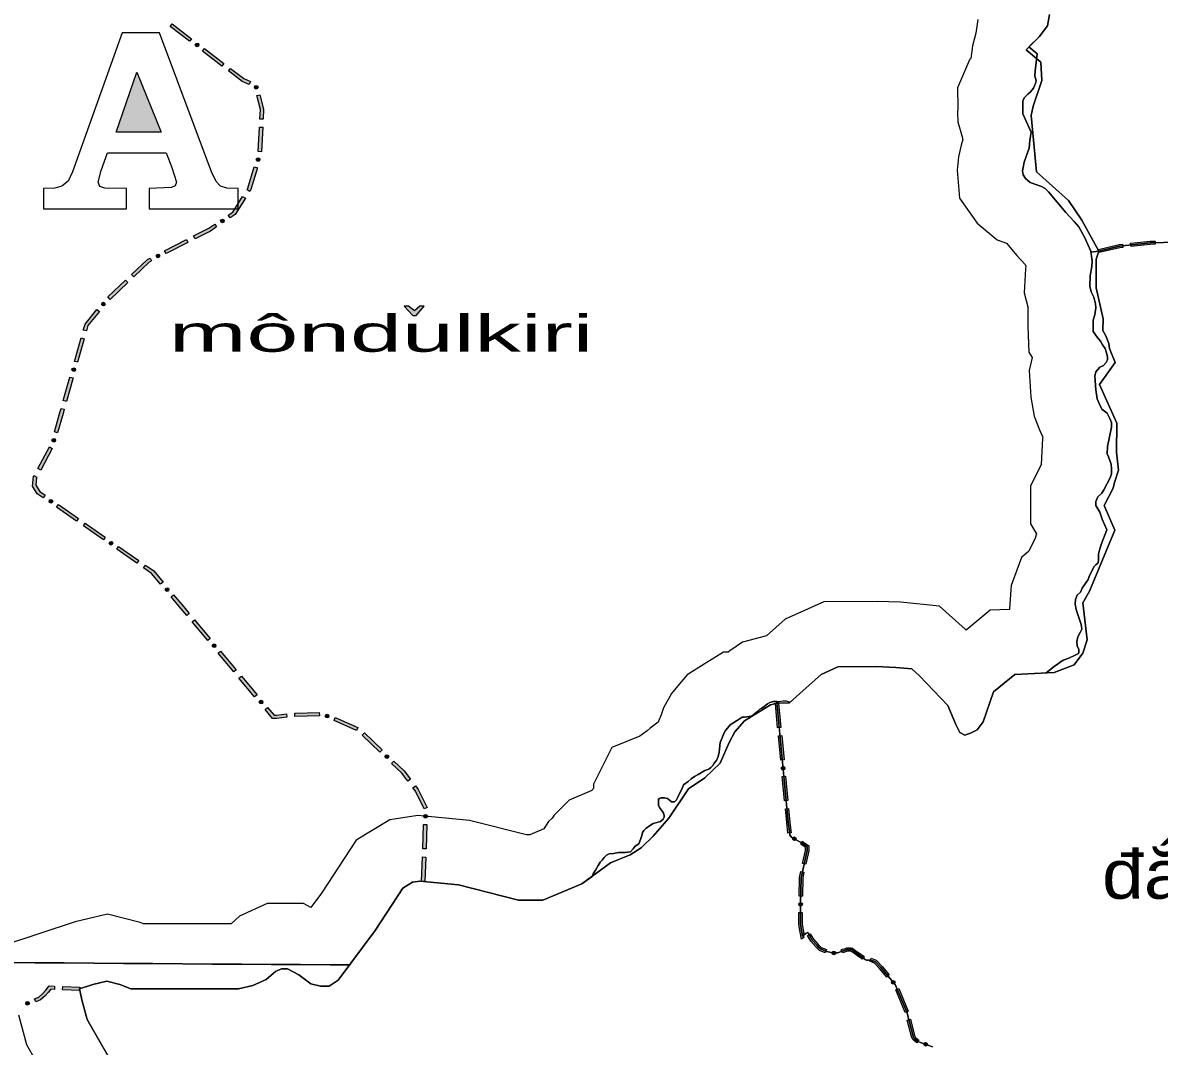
# Model space of a CAD drawing. Header units: metres. Extents: x -835890 to 1024355, y 79891 to 2211954.
# Drawn here: x -179112 to -39632, y 881149 to 1006776 of the extents above; entities that cross this region are included whole.
import ezdxf
from ezdxf.enums import TextEntityAlignment as Align

# ---------------------------------------------------------------- set-up
doc = ezdxf.new("R2010")
doc.units = ezdxf.units.M
doc.header["$LTSCALE"] = 2200
for name, color, linetype, lineweight in [('10', 7, 'Continuous', 13), ('13', 7, 'Continuous', 13), ('15', 7, 'Continuous', 13), ('18', 7, 'Continuous', 13), ('20', 7, 'Continuous', 13), ('35', 7, 'Continuous', 13), ('36', 7, 'Continuous', 13), ('37', 7, 'Continuous', 13)]:
    doc.layers.add(name, color=color, linetype=linetype, lineweight=lineweight)
doc.layers.add('3', color=7, linetype='Continuous')

msp = doc.modelspace()

# ---------------------------------------------------------------- hatches: boundary and pattern name
at = {"layer": '20'}
for points in [[(-162124, 993349), (-167632, 993349), (-165119, 1000694)], [(-130385, 971974), (-131043, 971401), (-131786, 971974), (-132306, 971974), (-131254, 970828), (-130836, 970828), (-129852, 971974)]]:
    msp.add_hatch(color=256, dxfattribs=at).paths.add_polyline_path(points)
at = {"layer": '37'}
for points in [[(-158633, 1004495), (-161019, 1006313), (-160776, 1006632), (-158391, 1004813)], [(-157896, 1004184, 1), (-157538, 1003911, 1)], [(-154657, 1001463), (-157043, 1003282), (-156800, 1003600), (-154414, 1001781)], [(-151338, 999183), (-152184, 999578), (-153862, 1000857), (-153619, 1001175), (-151976, 999922), (-151169, 999545)], [(-150506, 999074, 1), (-150393, 998638, 1)], [(-150004, 994957), (-149947, 996119), (-150392, 997838), (-150005, 997938), (-149545, 996160), (-149604, 994937)], [(-150200, 990962), (-150053, 993958), (-149653, 993939), (-149800, 990942)], [(-151581, 986280), (-151468, 986455), (-150701, 989080), (-150317, 988967), (-151100, 986288), (-151244, 986064)], [(-150165, 990199, 1), (-150291, 989767, 1)], [(-153888, 983169), (-153340, 983541), (-152121, 985439), (-151785, 985223), (-153048, 983256), (-153664, 982838)], [(-158139, 980604), (-156267, 981554), (-155543, 982045), (-155318, 981714), (-156063, 981209), (-157958, 980247)], [(-154417, 982568, 1), (-154789, 982315, 1)], [(-161706, 978794), (-159031, 980151), (-158850, 979795), (-161525, 978437)], [(-47089, 978945), (-44541, 979541), (-44137, 979587), (-44091, 979189), (-44473, 979146), (-46998, 978556)], [(-43143, 979700), (-40757, 979973), (-40139, 979983), (-40133, 979583), (-40731, 979574), (-43098, 979303)], [(-165768, 975869), (-163815, 977724), (-163490, 977889), (-163309, 977532), (-163582, 977394), (-165492, 975579)], [(-162307, 978265, 1), (-162708, 978061, 1)], [(-168668, 973113), (-166493, 975180), (-166217, 974890), (-168392, 972823)], [(-169074, 972418, 1), (-169358, 972069, 1)], [(-171675, 969061), (-171466, 969796), (-170002, 971594), (-169692, 971341), (-171104, 969607), (-171290, 968952)], [(-172768, 965214), (-171948, 968099), (-171564, 967990), (-172383, 965104)], [(-172788, 964413, 1), (-172911, 963981, 1)], [(-174135, 960404), (-173315, 963290), (-172930, 963180), (-173750, 960295)], [(-175227, 956556), (-174555, 958926), (-174408, 959442), (-174023, 959333), (-174170, 958817), (-174842, 956447)], [(-175246, 955756, 1), (-175369, 955323, 1)], [(-177259, 952064), (-175833, 954703), (-175481, 954513), (-176907, 951874)], [(-176594, 948455), (-177322, 948963), (-177910, 949905), (-177793, 951074), (-177734, 951184), (-177382, 950994), (-177403, 950955), (-177499, 950001), (-177026, 949244), (-176365, 948783)], [(-175844, 948176, 1), (-175475, 947918, 1)], [(-172493, 945595), (-174953, 947311), (-174725, 947639), (-172264, 945923)], [(-169212, 943306), (-171673, 945023), (-171444, 945351), (-168983, 943635)], [(-168462, 943027, 1), (-168093, 942770, 1)], [(-165111, 940446), (-167572, 942162), (-167343, 942490), (-164882, 940774)], [(-162185, 937849), (-163304, 939186), (-164291, 939874), (-164062, 940202), (-163032, 939484), (-161878, 938106)], [(-161534, 937383, 1), (-161245, 937038, 1)], [(-158977, 934014), (-159661, 934835), (-160901, 936315), (-160594, 936572), (-159354, 935092), (-158669, 934270)], [(-156416, 930941), (-158337, 933246), (-158029, 933502), (-156109, 931197)], [(-155766, 930474, 1), (-155478, 930128, 1)], [(-153215, 927100), (-155136, 929405), (-154828, 929661), (-152908, 927356)], [(-150654, 924027), (-152575, 926332), (-152268, 926588), (-150347, 924283)], [(-150005, 923560, 1), (-149717, 923214, 1)], [(-146685, 921550), (-147930, 921394), (-148460, 921394), (-149374, 922491), (-149067, 922747), (-148273, 921794), (-147954, 921794), (-146735, 921947)], [(-142709, 921704), (-145708, 921621), (-145719, 922021), (-142720, 922104)], [(-86351, 923264), (-86066, 920278), (-86464, 920240), (-86749, 923226)], [(-141969, 921747, 1), (-141546, 921593, 1)], [(-138161, 919915), (-140909, 921117), (-140749, 921484), (-138000, 920281)], [(-135288, 917252), (-137451, 919331), (-137174, 919619), (-135011, 917541)], [(-85971, 919282), (-85686, 916296), (-86084, 916258), (-86369, 919245)], [(-134591, 916859, 1), (-134266, 916548, 1)], [(-131848, 913682), (-132600, 914670), (-133846, 915867), (-133569, 916155), (-132301, 914937), (-131530, 913925)], [(-85769, 915058, 1), (-85812, 915506, 1)], [(-85496, 914305), (-85212, 911319), (-85610, 911281), (-85895, 914267)], [(-129855, 910281), (-130924, 912470), (-131242, 912887), (-130924, 913129), (-130582, 912681), (-129495, 910456)], [(-129664, 909602, 1), (-129680, 909152, 1)], [(-85117, 910323), (-84958, 908664), (-84800, 907345), (-85197, 907297), (-85356, 908621), (-85515, 910285)], [(-130016, 905387), (-129908, 908385), (-129508, 908371), (-129616, 905373)], [(-84221, 906504, 1), (-84616, 906721, 1)], [(-83446, 906305), (-83277, 906212), (-82651, 905742), (-82651, 905152), (-83017, 903486), (-83408, 903572), (-83051, 905196), (-83051, 905542), (-83494, 905875), (-83639, 905955)], [(-130160, 901390), (-130052, 904388), (-129652, 904373), (-129760, 901375)], [(-83232, 902510), (-83387, 901805), (-83433, 899566), (-83833, 899575), (-83786, 901853), (-83622, 902596)], [(-83653, 898346, 1), (-83653, 898796, 1)], [(-83453, 897571), (-83453, 896159), (-83339, 895442), (-83267, 895028), (-83485, 894846), (-83229, 894539), (-83542, 894278), (-83734, 895377), (-83853, 896127), (-83853, 897571)], [(-82458, 894957), (-82055, 894295), (-81482, 893633), (-81288, 893417), (-81121, 893268), (-80466, 893007), (-80614, 892635), (-81334, 892922), (-81571, 893133), (-81782, 893368), (-82379, 894058), (-82800, 894750)], [(-79342, 892626, 1), (-79791, 892605, 1)], [(-78664, 892989), (-78492, 893052), (-78130, 893165), (-77971, 893218), (-77469, 893244), (-77279, 893205), (-77045, 892997), (-76257, 892452), (-75882, 892193), (-75828, 892139), (-76111, 891856), (-76139, 891885), (-76484, 892123), (-77293, 892682), (-77464, 892835), (-77498, 892842), (-77896, 892822), (-78007, 892785), (-78364, 892673), (-78527, 892613)], [(-75008, 891957), (-74360, 891697), (-73657, 890959), (-72767, 889901), (-73073, 889644), (-73956, 890692), (-74590, 891358), (-75157, 891585)], [(-177653, 886989), (-177144, 887189), (-176696, 887573), (-176263, 888041), (-175861, 888565), (-175197, 888535), (-175216, 888135), (-175671, 888156), (-175957, 887783), (-176418, 887285), (-176934, 886841), (-177507, 886617)], [(-174198, 888489), (-172120, 888393), (-172138, 887993), (-174217, 888089)], [(-72132, 888835, 1), (-72421, 889179, 1)], [(-71608, 888222), (-70447, 885456), (-70816, 885301), (-71977, 888067)], [(-178301, 886519, 1), (-178720, 886355, 1)], [(-70182, 884463), (-69655, 882470), (-69548, 882229), (-69120, 881893), (-69368, 881578), (-69873, 881976), (-70034, 882337), (-70569, 884360)], [(-68091, 881321, 1), (-68515, 881473, 1)]]:
    msp.add_hatch(color=256, dxfattribs=at).paths.add_polyline_path(points)

# ---------------------------------------------------------------- linework, layer by layer
at = {"layer": '10'}
for points in [[(-86581, 923479), (-86958, 923479), (-87424, 923355), (-87719, 923159), (-88112, 922863), (-88406, 922666), (-88652, 922519), (-89044, 922174), (-89388, 921879), (-89682, 921682), (-90272, 921583), (-90517, 921534), (-90811, 921534), (-91204, 921288), (-92284, 920599), (-92628, 920205), (-92873, 919910), (-93119, 919466), (-93266, 919023), (-93511, 918433), (-93585, 917670), (-93634, 917227), (-93781, 916734), (-93978, 916242), (-94272, 915897), (-94419, 915602), (-94665, 915356), (-94910, 915159), (-95401, 915011), (-95794, 914765), (-96236, 914519), (-96677, 914273), (-97070, 913978), (-97463, 913633), (-98003, 913239), (-98199, 912796), (-98665, 911836)], [(-75097, 891777), (-75336, 891701), (-75561, 891701), (-75718, 891791), (-75853, 891881), (-76011, 892039), (-76371, 892287), (-77169, 892840), (-77371, 893020), (-77484, 893043), (-77933, 893020), (-78068, 892975), (-78428, 892862), (-78675, 892772), (-78878, 892682), (-79125, 892637), (-79597, 892614), (-79867, 892637), (-80069, 892682), (-80474, 892795), (-81227, 893095), (-81430, 893275), (-81632, 893501), (-82217, 894176), (-82779, 895100), (-83004, 894988), (-83404, 894653), (-83536, 895410), (-83653, 896143), (-83653, 898618), (-83586, 901829), (-82851, 905174), (-82851, 905642), (-83386, 906044), (-84723, 906780), (-84990, 907047), (-84990, 907248), (-85157, 908642), (-86581, 923479)], [(-98665, 911836), (-98764, 911639), (-98862, 911393), (-99107, 911147), (-99500, 911147), (-99794, 911393), (-99991, 911541), (-100334, 911639), (-100531, 911639), (-100776, 911639), (-101022, 911541), (-101071, 911442), (-101071, 911048), (-101071, 910753), (-101022, 910556), (-100972, 910458), (-100727, 910113), (-100580, 909965), (-100482, 909769), (-100383, 909473), (-100383, 909276), (-100531, 909030), (-100825, 908735), (-101120, 908636), (-101758, 908489), (-102200, 908193), (-102641, 907898), (-102887, 907652), (-103034, 907406), (-103132, 907012), (-103280, 906519), (-103500, 906003), (-103942, 905707), (-104188, 905363), (-104531, 905018), (-105169, 904920), (-106004, 904920), (-106593, 904821), (-107133, 904772), (-107476, 904624), (-107771, 904329), (-108016, 903984), (-108262, 903738), (-108507, 903344), (-108802, 902754), (-109096, 902310), (-109239, 902001)], [(-109239, 902001), (-110478, 901102), (-115290, 899096), (-118264, 899096), (-125649, 900957), (-130394, 901425), (-131262, 901292), (-132465, 900556), (-135874, 895344), (-139019, 891134), (-140418, 889262), (-141487, 888527), (-142557, 888527), (-143760, 888794), (-145230, 889930), (-146633, 890666), (-147368, 890666), (-148104, 890331), (-149240, 889329), (-150877, 888594), (-152615, 888193), (-159164, 888193), (-163575, 888193), (-165847, 888193), (-167184, 888727), (-168787, 889128), (-170525, 888727), (-172129, 888193), (-171862, 886856), (-171193, 884450), (-167317, 877634)], [(-67471, 881099), (-69243, 881734), (-69711, 882102), (-69844, 882404), (-70630, 885376), (-72034, 888719), (-73806, 890826), (-74475, 891528), (-75097, 891777)]]:
    msp.add_lwpolyline(points, dxfattribs=at)
at = {"layer": '13'}
msp.add_line((-73806, 890826), (-72034, 888719), dxfattribs=at)
for points in [[(-37466, 979827), (-40744, 979773), (-44507, 979343), (-47043, 978750)], [(-48031, 978631), (-47867, 977561), (-47913, 976872), (-48096, 975726)], [(-47379, 974221), (-47379, 977744), (-47043, 978750), (-48031, 978631)], [(-47043, 978750), (-47379, 977744), (-47379, 974221), (-46506, 970430), (-46540, 968988)], [(-48096, 975726), (-48164, 974441), (-47981, 973753)], [(-47981, 973753), (-47661, 973111), (-47478, 972285), (-47432, 971781)], [(-45742, 966787), (-45802, 967411), (-46171, 968350), (-46540, 968988), (-46506, 970430), (-47379, 974221)], [(-47432, 971781), (-47524, 970909), (-47753, 970267)], [(-47753, 970267), (-47753, 969625), (-47730, 968891), (-47272, 968203), (-46861, 967698), (-46586, 967239), (-46266, 966781), (-46129, 966368), (-45991, 965771), (-45991, 965404), (-46129, 965083)], [(-46540, 968988), (-46171, 968350), (-45802, 967411), (-45742, 966787), (-45030, 965063), (-46956, 962379), (-44829, 957615)], [(-44639, 951872), (-44896, 954059), (-44829, 957615), (-46956, 962379), (-45030, 965063), (-45742, 966787)], [(-46906, 964487), (-47410, 963937), (-47547, 963386), (-47432, 961735), (-47249, 960634), (-46975, 959946), (-46700, 959349)], [(-46129, 965083), (-46495, 964716), (-46906, 964487)], [(-46700, 959349), (-46014, 958845), (-45694, 958203), (-45511, 957698), (-45511, 957147), (-45991, 954762), (-46037, 953845), (-45854, 953478)], [(-44829, 957615), (-44896, 954059), (-44639, 951872), (-45107, 950334), (-45307, 949665), (-46406, 947517), (-45067, 944513)], [(-45854, 953478), (-45534, 952606), (-45488, 952010), (-45488, 951413), (-45671, 950909), (-46426, 949441), (-46700, 949028), (-47158, 948569), (-47432, 948019), (-47432, 947514), (-46929, 946689), (-46623, 945845), (-46060, 944533), (-46769, 942744), (-46952, 942056)], [(-52547, 927010), (-50066, 927972), (-48995, 929387), (-48489, 931050), (-48994, 935582), (-48211, 936992), (-45067, 944513), (-46406, 947517), (-45307, 949665), (-45107, 950334), (-44639, 951872)], [(-45067, 944513), (-48211, 936992), (-48994, 935582), (-48489, 931050), (-48995, 929387), (-50066, 927972), (-52547, 927010), (-57373, 926790)], [(-46952, 942056), (-47089, 941551), (-47089, 940909), (-47135, 940496)], [(-47135, 940496), (-47410, 940221), (-47638, 940037), (-48187, 938936), (-48370, 938432), (-49079, 937377), (-49308, 936872), (-49720, 936505)], [(-49720, 936505), (-49903, 936000), (-49949, 935404), (-49811, 934762)], [(-49811, 934762), (-49674, 934257), (-49217, 932927)], [(-49217, 932927), (-49171, 932652), (-49148, 932331), (-49331, 931918), (-49606, 931413)], [(-49606, 931413), (-49743, 930817), (-49697, 930312), (-49514, 929854)], [(-50017, 929120), (-50749, 928799), (-51436, 928523), (-52534, 927743), (-53530, 926965), (-52547, 927010)], [(-49514, 929854), (-49514, 929487), (-49560, 929349), (-50017, 929120)], [(-74385, 927757), (-79063, 927727), (-81135, 926790), (-83742, 924449), (-84933, 923383)], [(-65594, 922978), (-68212, 925711), (-69051, 926617), (-69990, 927455), (-71969, 927657), (-74385, 927757)], [(-57373, 926790), (-59979, 924650), (-61249, 920971), (-61985, 919968)], [(-84933, 923383), (-85012, 923312), (-86550, 923245), (-85157, 908642), (-84990, 907248), (-84990, 907047)], [(-61985, 919968), (-62720, 919634), (-63509, 919322), (-64111, 919656), (-64592, 920637), (-65594, 922978)], [(-84990, 907047), (-84723, 906780), (-83386, 906044)], [(-83386, 906044), (-82851, 905642), (-82851, 905174), (-83586, 901829)], [(-83586, 901829), (-83653, 898618), (-83653, 896143), (-83536, 895410), (-83404, 894653), (-83004, 894988)], [(-83004, 894988), (-82779, 895100), (-82217, 894176)], [(-82217, 894176), (-81632, 893501), (-81430, 893275), (-81227, 893095), (-80474, 892795), (-80069, 892682), (-79867, 892637), (-79597, 892614), (-79125, 892637), (-78878, 892682), (-78675, 892772)], [(-78675, 892772), (-78428, 892862), (-78068, 892975), (-77933, 893020)], [(-77933, 893020), (-77484, 893043), (-77371, 893020), (-77169, 892840)], [(-77169, 892840), (-76371, 892287), (-76011, 892039), (-75853, 891881)], [(-75853, 891881), (-75718, 891791), (-75561, 891701), (-75336, 891701), (-75097, 891777), (-74475, 891528), (-73806, 890826)], [(-72034, 888719), (-70630, 885376), (-69844, 882404), (-69711, 882102), (-69243, 881734), (-67471, 881099)]]:
    msp.add_lwpolyline(points, dxfattribs=at)
at = {"layer": '15'}
msp.add_line((-48031, 978631), (-47043, 978750), dxfattribs=at)
for points in [[(-53095, 1007788), (-53362, 1006383), (-54365, 1005046), (-55648, 1003798), (-54607, 1002939), (-54872, 1000864), (-54914, 1000266), (-54742, 999661), (-54828, 999316), (-55048, 998745), (-55449, 998299), (-55753, 997994), (-56198, 997565), (-56378, 997151), (-56370, 996361), (-56378, 995605), (-55345, 993360), (-55431, 992842), (-55517, 992324), (-55603, 991375), (-55942, 990484), (-56217, 989659), (-56354, 989017), (-56400, 988604), (-56354, 988100), (-56034, 987642), (-55484, 987183), (-54066, 986679), (-53654, 986450), (-53243, 986037), (-51092, 983470), (-50086, 982370), (-49491, 981728), (-48782, 980359), (-48050, 978753), (-48031, 978631)], [(-47043, 978750), (-44507, 979343), (-40744, 979773), (-37466, 979827)]]:
    msp.add_lwpolyline(points, dxfattribs=at)
at = {"layer": '18'}
for points in [[(-53095, 1007788), (-53362, 1006383), (-54365, 1005046), (-55987, 1003468), (-54166, 1001920), (-54059, 999669), (-55111, 996535), (-55357, 995369), (-54692, 988479), (-50767, 984957), (-49123, 982541), (-47043, 978750), (-47379, 977744), (-47379, 974221), (-46506, 970430), (-46540, 968988), (-46171, 968350), (-45802, 967411), (-45742, 966787), (-45030, 965063), (-46956, 962379), (-44829, 957615), (-44896, 954059), (-44639, 951872), (-45107, 950334), (-45307, 949665), (-46406, 947517), (-45067, 944513), (-48211, 936992), (-48994, 935582), (-48489, 931050), (-48995, 929387), (-50066, 927972), (-52547, 927010), (-57373, 926790), (-59979, 924650), (-61249, 920971), (-61985, 919968), (-62720, 919634), (-63509, 919322), (-64111, 919656), (-64592, 920637), (-65594, 922978), (-68212, 925711), (-69051, 926617), (-69990, 927455), (-71969, 927657), (-74385, 927757), (-79063, 927727), (-81135, 926790), (-83742, 924449), (-85012, 923312), (-86550, 923245), (-87352, 923045), (-90527, 921094), (-91730, 919758), (-92398, 918421), (-93535, 915881), (-95406, 914076), (-97412, 912739), (-99818, 909130), (-101757, 906924), (-103227, 905520), (-104564, 904651), (-106970, 903648), (-110478, 901102), (-115290, 899096), (-118264, 899096), (-125649, 900957), (-130394, 901425), (-131262, 901292), (-132465, 900556), (-135874, 895344), (-139019, 891134), (-140019, 891141), (-141383, 891149), (-145008, 891172), (-148633, 891196), (-152259, 891220), (-155884, 891245), (-159509, 891270), (-163134, 891296), (-166759, 891322), (-170384, 891349), (-174009, 891377), (-177634, 891405), (-181260, 891434)], [(-181260, 891434), (-177634, 891405), (-174009, 891377), (-170384, 891349), (-166759, 891322), (-163134, 891296), (-159509, 891270), (-155884, 891245), (-152259, 891220), (-148633, 891196), (-145008, 891172), (-141383, 891149), (-140019, 891141), (-139019, 891134), (-140418, 889262), (-141487, 888527), (-142557, 888527), (-143760, 888794), (-145230, 889930), (-146633, 890666), (-147368, 890666), (-148104, 890331), (-149240, 889329), (-150877, 888594), (-152615, 888193), (-159164, 888193), (-163575, 888193), (-165847, 888193), (-167184, 888727), (-168787, 889128), (-170525, 888727), (-172129, 888193), (-171862, 886856), (-171193, 884450), (-167317, 877634)]]:
    msp.add_lwpolyline(points, dxfattribs=at)
at = {"layer": '20'}
for points in [[(-176558, 983943), (-166376, 983943), (-166376, 986413), (-169033, 986469), (-169648, 986675), (-169854, 987199), (-169480, 988630), (-168710, 990796), (-161520, 990796), (-160803, 989023), (-160231, 987223), (-160386, 986774), (-160854, 986552), (-163587, 986413), (-163587, 983943), (-152661, 983943), (-152661, 986413), (-154044, 986483), (-154846, 986699), (-155375, 987285), (-155931, 988493), (-162322, 1005537), (-166905, 1005537), (-173009, 988493), (-173552, 987341), (-174298, 986699), (-175170, 986483), (-176558, 986413)], [(-162124, 993349), (-167632, 993349), (-165119, 1000694)], [(-130385, 971974), (-131043, 971401), (-131786, 971974), (-132306, 971974), (-131254, 970828), (-130836, 970828), (-129852, 971974)]]:
    msp.add_lwpolyline(points, close=True, dxfattribs=at)
at = {"layer": '35'}
for points in [[(-61878, 1007181), (-62157, 1005507), (-62543, 1003950), (-62745, 1002366), (-62901, 1002216), (-64395, 998774), (-64370, 996362), (-64377, 995688), (-64333, 994627), (-63887, 993065), (-63725, 992433), (-63947, 991764)], [(-47158, 948569), (-46700, 949028), (-46426, 949441), (-45671, 950909), (-45488, 951413), (-45488, 952010), (-45534, 952606), (-45854, 953478), (-46037, 953845), (-45991, 954762), (-45511, 957147), (-45511, 957698), (-45694, 958203), (-46014, 958845), (-46700, 959349), (-46975, 959946), (-47249, 960634), (-47432, 961735), (-47547, 963386), (-47410, 963937), (-46906, 964487), (-46495, 964716), (-46129, 965083), (-45991, 965404), (-45991, 965771), (-46129, 966368), (-46266, 966781), (-46586, 967239), (-46861, 967698), (-47272, 968203), (-47730, 968891), (-47753, 969625), (-47753, 970267), (-47524, 970909), (-47432, 971781), (-47478, 972285), (-47661, 973111), (-47981, 973753), (-48164, 974441), (-48096, 975726), (-47913, 976872), (-47867, 977561), (-48050, 978753), (-48782, 980359), (-49491, 981728), (-50086, 982370), (-51092, 983470), (-53243, 986037), (-53654, 986450), (-54066, 986679), (-55484, 987183), (-56034, 987642), (-56354, 988100), (-56400, 988604), (-56354, 989017), (-56217, 989659), (-55942, 990484), (-55603, 991375), (-55517, 992324), (-55431, 992842), (-55345, 993360), (-56378, 995605), (-56370, 996361), (-56378, 997151), (-56198, 997565), (-55753, 997994), (-55449, 998299), (-55048, 998745), (-54828, 999316), (-54742, 999661), (-54914, 1000266), (-54872, 1000864), (-54607, 1002939), (-55648, 1003798), (-54365, 1005046), (-53362, 1006383), (-53095, 1007788)], [(-63947, 991764), (-64261, 990298), (-64440, 988685), (-64129, 985261), (-61980, 982185), (-59513, 980125), (-58392, 979727), (-57113, 978199), (-56099, 977090), (-56007, 976914), (-56062, 976572), (-56220, 973606), (-55723, 971734), (-55753, 971649), (-55753, 969500), (-55655, 966361), (-55215, 965699), (-55615, 964095), (-55387, 960800), (-55000, 958471), (-54329, 956789), (-53922, 955905), (-53952, 955757), (-54111, 952552), (-55432, 949903), (-55432, 945268), (-54697, 944062), (-54848, 943505), (-55551, 942095), (-55557, 942081), (-55660, 941927), (-56552, 941133), (-57796, 937701), (-58014, 934863), (-57994, 934770), (-60393, 934661), (-63349, 932234), (-63439, 932331), (-66598, 935152), (-71398, 935640), (-74244, 935758), (-80812, 935716), (-85559, 933570), (-87843, 931519), (-90759, 930749), (-92350, 929686), (-92552, 929534), (-93111, 929534), (-95480, 928049), (-97557, 926724), (-98719, 925392), (-99507, 924444), (-100476, 922694), (-100765, 921823), (-101137, 920929), (-102120, 920190), (-102468, 919884), (-103394, 919209), (-106824, 917833), (-109071, 913326), (-109071, 912780), (-109247, 912604), (-109273, 912560), (-112052, 911365), (-113903, 909509), (-114149, 909164), (-114570, 908742), (-115141, 907825), (-116891, 907096), (-117271, 907096), (-124271, 908860), (-130613, 909486), (-134065, 908955), (-138175, 906443), (-142432, 899932), (-143740, 898181), (-144665, 898666), (-149101, 898666), (-152501, 897120), (-153552, 896193), (-159164, 896193), (-163575, 896193), (-164306, 896193), (-164717, 896357), (-168713, 897356), (-172694, 896437), (-181359, 893549)], [(-99991, 911541), (-99794, 911393), (-99500, 911147), (-99107, 911147), (-98862, 911393), (-98764, 911639), (-98665, 911836), (-98199, 912796), (-98003, 913239), (-97463, 913633), (-97070, 913978), (-96677, 914273), (-96236, 914519), (-95794, 914765), (-95401, 915011), (-94910, 915159), (-94665, 915356), (-94419, 915602), (-94272, 915897), (-93978, 916242), (-93781, 916734), (-93634, 917227), (-93585, 917670), (-93511, 918433), (-93266, 919023), (-93119, 919466), (-92873, 919910), (-92628, 920205), (-92284, 920599), (-91204, 921288), (-90811, 921534), (-90517, 921534), (-90272, 921583), (-89682, 921682), (-89388, 921879), (-89044, 922174), (-88652, 922519), (-88406, 922666), (-88112, 922863), (-87719, 923159), (-87424, 923355), (-86958, 923479), (-86369, 923479), (-85780, 923528), (-85436, 923528), (-84933, 923383), (-83742, 924449), (-81135, 926790), (-79063, 927727), (-74385, 927757), (-71969, 927657), (-69990, 927455), (-69051, 926617), (-68212, 925711), (-65594, 922978), (-64592, 920637), (-64111, 919656), (-63509, 919322), (-62720, 919634), (-61985, 919968), (-61249, 920971), (-59979, 924650), (-57373, 926790), (-53530, 926965), (-52534, 927743), (-51436, 928523), (-50749, 928799), (-50017, 929120), (-49560, 929349), (-49514, 929487), (-49514, 929854), (-49697, 930312), (-49743, 930817), (-49606, 931413), (-49331, 931918), (-49148, 932331), (-49171, 932652), (-49217, 932927), (-49674, 934257), (-49811, 934762), (-49949, 935404), (-49903, 936000), (-49720, 936505), (-49308, 936872), (-49079, 937377), (-48370, 938432), (-48187, 938936), (-47638, 940037), (-47410, 940221), (-47135, 940496), (-47089, 940909), (-47089, 941551), (-46952, 942056), (-46769, 942744), (-46060, 944533), (-46623, 945845), (-46623, 945845), (-46929, 946689), (-47432, 947514), (-47432, 948019), (-47158, 948569)], [(-167317, 877634), (-171193, 884450), (-171862, 886856), (-172129, 888193), (-170525, 888727), (-168787, 889128), (-167184, 888727), (-165847, 888193), (-163575, 888193), (-159164, 888193), (-152615, 888193), (-150877, 888594), (-149240, 889329), (-148104, 890331), (-147368, 890666), (-146633, 890666), (-145230, 889930), (-143760, 888794), (-142557, 888527), (-141487, 888527), (-140418, 889262), (-135874, 895344), (-132465, 900556), (-131262, 901292), (-130394, 901425), (-125649, 900957), (-118264, 899096), (-115290, 899096), (-110478, 901102), (-109239, 902001), (-109096, 902310), (-108802, 902754), (-108507, 903344), (-108262, 903738), (-108016, 903984), (-107771, 904329), (-107476, 904624), (-107133, 904772), (-106593, 904821), (-106004, 904920), (-105169, 904920), (-104531, 905018), (-104188, 905363), (-103942, 905707), (-103500, 906003), (-103280, 906519), (-103132, 907012), (-103034, 907406), (-102887, 907652), (-102641, 907898), (-102200, 908193), (-101758, 908489), (-101120, 908636), (-100825, 908735), (-100531, 909030), (-100383, 909276), (-100383, 909473), (-100482, 909769), (-100580, 909965), (-100727, 910113), (-100972, 910458), (-101022, 910556), (-101071, 910753), (-101071, 911048), (-101071, 911442), (-101022, 911541), (-100776, 911639), (-100531, 911639), (-100334, 911639), (-99991, 911541)], [(-179649, 884999), (-178637, 881356), (-177525, 879401)]]:
    msp.add_lwpolyline(points, dxfattribs=at)
at = {"layer": '36'}
for points in [[(-110478, 901102), (-106970, 903648), (-104564, 904651), (-103227, 905520), (-101757, 906924), (-99818, 909130), (-97412, 912739), (-95406, 914076), (-93535, 915881), (-92398, 918421), (-91730, 919758), (-90527, 921094), (-87352, 923045), (-86550, 923245), (-85012, 923312), (-83742, 924449), (-81135, 926790), (-79063, 927727), (-74385, 927757), (-71969, 927657), (-69990, 927455), (-69051, 926617), (-68212, 925711), (-65594, 922978), (-64592, 920637), (-64111, 919656), (-63509, 919322), (-62720, 919634), (-61985, 919968), (-61249, 920971), (-59979, 924650), (-57373, 926790), (-52547, 927010), (-50066, 927972), (-48995, 929387), (-48489, 931050), (-48994, 935582), (-48211, 936992), (-45067, 944513), (-46406, 947517), (-45307, 949665), (-45107, 950334), (-44639, 951872), (-44896, 954059), (-44829, 957615), (-46956, 962379), (-45030, 965063), (-45742, 966787), (-45802, 967411), (-46171, 968350), (-46540, 968988), (-46506, 970430), (-47379, 974221), (-47379, 977744), (-47043, 978750), (-49123, 982541), (-50767, 984957), (-54692, 988479), (-55357, 995369), (-55111, 996535), (-54059, 999669), (-54166, 1001920), (-55987, 1003468), (-54365, 1005046), (-53362, 1006383), (-53095, 1007788)], [(-83742, 924449), (-81135, 926790), (-79063, 927727), (-74385, 927757), (-71969, 927657), (-69990, 927455), (-69051, 926617), (-68212, 925711), (-65594, 922978), (-64592, 920637), (-64111, 919656), (-63509, 919322), (-62720, 919634), (-61985, 919968), (-61249, 920971), (-59979, 924650), (-57373, 926790), (-52547, 927010)], [(-110478, 901102), (-115290, 899096), (-118264, 899096), (-125649, 900957), (-130394, 901425), (-131262, 901292), (-132465, 900556), (-135874, 895344), (-140418, 889262), (-141487, 888527), (-142557, 888527), (-143760, 888794), (-145230, 889930), (-146633, 890666), (-147368, 890666), (-148104, 890331), (-149240, 889329), (-150877, 888594), (-152615, 888193), (-159164, 888193), (-163575, 888193), (-165847, 888193), (-167184, 888727), (-168787, 889128), (-170525, 888727), (-172129, 888193), (-171862, 886856), (-171193, 884450), (-167317, 877634)]]:
    msp.add_lwpolyline(points, dxfattribs=at)
at = {"layer": '37'}
for points in [[(-158633, 1004495), (-161019, 1006313), (-160776, 1006632), (-158391, 1004813)], [(-154657, 1001463), (-157043, 1003282), (-156800, 1003600), (-154414, 1001781)], [(-151338, 999183), (-152184, 999578), (-153862, 1000857), (-153619, 1001175), (-151976, 999922), (-151169, 999545)], [(-150004, 994957), (-149947, 996119), (-150392, 997838), (-150005, 997938), (-149545, 996160), (-149604, 994937)], [(-150200, 990962), (-150053, 993958), (-149653, 993939), (-149800, 990942)], [(-151581, 986280), (-151468, 986455), (-150701, 989080), (-150317, 988967), (-151100, 986288), (-151244, 986064)], [(-153888, 983169), (-153340, 983541), (-152121, 985439), (-151785, 985223), (-153048, 983256), (-153664, 982838)], [(-158139, 980604), (-156267, 981554), (-155543, 982045), (-155318, 981714), (-156063, 981209), (-157958, 980247)], [(-161706, 978794), (-159031, 980151), (-158850, 979795), (-161525, 978437)], [(-47089, 978945), (-44541, 979541), (-44137, 979587), (-44091, 979189), (-44473, 979146), (-46998, 978556)], [(-43143, 979700), (-40757, 979973), (-40139, 979983), (-40133, 979583), (-40731, 979574), (-43098, 979303)], [(-165768, 975869), (-163815, 977724), (-163490, 977889), (-163309, 977532), (-163582, 977394), (-165492, 975579)], [(-168668, 973113), (-166493, 975180), (-166217, 974890), (-168392, 972823)], [(-171675, 969061), (-171466, 969796), (-170002, 971594), (-169692, 971341), (-171104, 969607), (-171290, 968952)], [(-172768, 965214), (-171948, 968099), (-171564, 967990), (-172383, 965104)], [(-174135, 960404), (-173315, 963290), (-172930, 963180), (-173750, 960295)], [(-175227, 956556), (-174555, 958926), (-174408, 959442), (-174023, 959333), (-174170, 958817), (-174842, 956447)], [(-177259, 952064), (-175833, 954703), (-175481, 954513), (-176907, 951874)], [(-176594, 948455), (-177322, 948963), (-177910, 949905), (-177793, 951074), (-177734, 951184), (-177382, 950994), (-177403, 950955), (-177499, 950001), (-177026, 949244), (-176365, 948783)], [(-172493, 945595), (-174953, 947311), (-174725, 947639), (-172264, 945923)], [(-169212, 943306), (-171673, 945023), (-171444, 945351), (-168983, 943635)], [(-165111, 940446), (-167572, 942162), (-167343, 942490), (-164882, 940774)], [(-162185, 937849), (-163304, 939186), (-164291, 939874), (-164062, 940202), (-163032, 939484), (-161878, 938106)], [(-158977, 934014), (-159661, 934835), (-160901, 936315), (-160594, 936572), (-159354, 935092), (-158669, 934270)], [(-156416, 930941), (-158337, 933246), (-158029, 933502), (-156109, 931197)], [(-153215, 927100), (-155136, 929405), (-154828, 929661), (-152908, 927356)], [(-150654, 924027), (-152575, 926332), (-152268, 926588), (-150347, 924283)], [(-146685, 921550), (-147930, 921394), (-148460, 921394), (-149374, 922491), (-149067, 922747), (-148273, 921794), (-147954, 921794), (-146735, 921947)], [(-142709, 921704), (-145708, 921621), (-145719, 922021), (-142720, 922104)], [(-86351, 923264), (-86066, 920278), (-86464, 920240), (-86749, 923226)], [(-138161, 919915), (-140909, 921117), (-140749, 921484), (-138000, 920281)], [(-135288, 917252), (-137451, 919331), (-137174, 919619), (-135011, 917541)], [(-85971, 919282), (-85686, 916296), (-86084, 916258), (-86369, 919245)], [(-131848, 913682), (-132600, 914670), (-133846, 915867), (-133569, 916155), (-132301, 914937), (-131530, 913925)], [(-85496, 914305), (-85212, 911319), (-85610, 911281), (-85895, 914267)], [(-129855, 910281), (-130924, 912470), (-131242, 912887), (-130924, 913129), (-130582, 912681), (-129495, 910456)], [(-85117, 910323), (-84958, 908664), (-84800, 907345), (-85197, 907297), (-85356, 908621), (-85515, 910285)], [(-130016, 905387), (-129908, 908385), (-129508, 908371), (-129616, 905373)], [(-83446, 906305), (-83277, 906212), (-82651, 905742), (-82651, 905152), (-83017, 903486), (-83408, 903572), (-83051, 905196), (-83051, 905542), (-83494, 905875), (-83639, 905955)], [(-130160, 901390), (-130052, 904388), (-129652, 904373), (-129760, 901375)], [(-83232, 902510), (-83387, 901805), (-83433, 899566), (-83833, 899575), (-83786, 901853), (-83622, 902596)], [(-83453, 897571), (-83453, 896159), (-83339, 895442), (-83267, 895028), (-83485, 894846), (-83229, 894539), (-83542, 894278), (-83734, 895377), (-83853, 896127), (-83853, 897571)], [(-82458, 894957), (-82055, 894295), (-81482, 893633), (-81288, 893417), (-81121, 893268), (-80466, 893007), (-80614, 892635), (-81334, 892922), (-81571, 893133), (-81782, 893368), (-82379, 894058), (-82800, 894750)], [(-78664, 892989), (-78492, 893052), (-78130, 893165), (-77971, 893218), (-77469, 893244), (-77279, 893205), (-77045, 892997), (-76257, 892452), (-75882, 892193), (-75828, 892139), (-76111, 891856), (-76139, 891885), (-76484, 892123), (-77293, 892682), (-77464, 892835), (-77498, 892842), (-77896, 892822), (-78007, 892785), (-78364, 892673), (-78527, 892613)], [(-75008, 891957), (-74360, 891697), (-73657, 890959), (-72767, 889901), (-73073, 889644), (-73956, 890692), (-74590, 891358), (-75157, 891585)], [(-177653, 886989), (-177144, 887189), (-176696, 887573), (-176263, 888041), (-175861, 888565), (-175197, 888535), (-175216, 888135), (-175671, 888156), (-175957, 887783), (-176418, 887285), (-176934, 886841), (-177507, 886617)], [(-174198, 888489), (-172120, 888393), (-172138, 887993), (-174217, 888089)], [(-71608, 888222), (-70447, 885456), (-70816, 885301), (-71977, 888067)], [(-70182, 884463), (-69655, 882470), (-69548, 882229), (-69120, 881893), (-69368, 881578), (-69873, 881976), (-70034, 882337), (-70569, 884360)]]:
    msp.add_lwpolyline(points, close=True, dxfattribs=at)
for centre in [(-157717, 1004047), (-150450, 998856), (-150228, 989983), (-154603, 982442), (-162508, 978163), (-169216, 972243), (-172849, 964197), (-175307, 955539), (-175659, 948047), (-168277, 942898), (-161389, 937211), (-155622, 930301), (-149861, 923387), (-141758, 921670), (-134428, 916704), (-85790, 915282), (-129672, 909377), (-84418, 906612), (-83653, 898571), (-79567, 892616), (-72277, 889007), (-178511, 886437), (-68303, 881397)]:
    msp.add_circle(centre, 225, dxfattribs=at)

# ---------------------------------------------------------------- texts
at = {"layer": '20', "width": 1.9}
msp.add_text('môndulkiri', height=4500, dxfattribs=at).set_placement((-161177, 966389))
at = {"layer": '3', "width": 1.15}
msp.add_text('đắk nông', height=6000, dxfattribs=at).set_placement((-27673, 899258), align=Align.CENTER)

doc.saveas('drawing.dxf')
